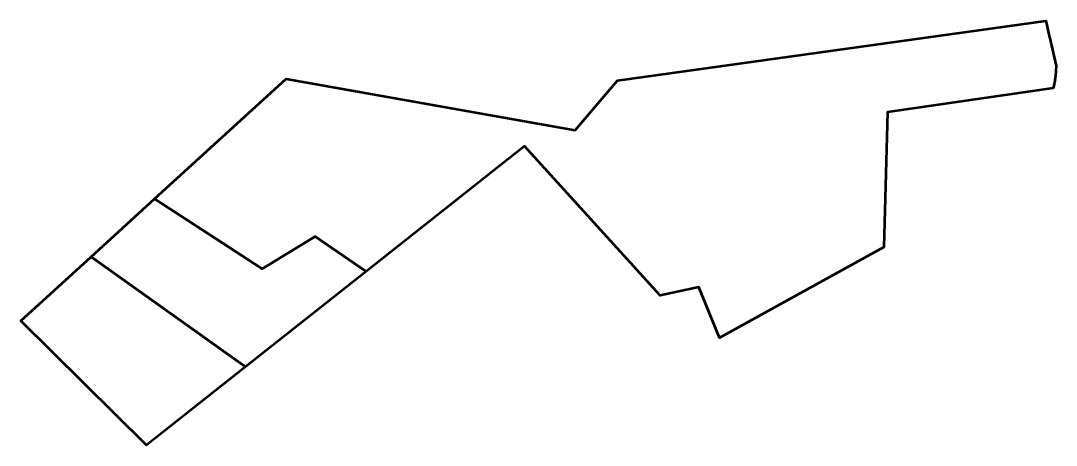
# Model space of a CAD drawing. Header units: metres. Extents: x 807454 to 807639, y 9157382 to 9157458.
import ezdxf

# ---------------------------------------------------------------- set-up
doc = ezdxf.new("R2010")
doc.units = ezdxf.units.M
doc.header["$MEASUREMENT"] = 0
doc.layers.add('2892-21011', color=1, linetype='Continuous')

msp = doc.modelspace()

# ---------------------------------------------------------------- linework, layer by layer
at = {"layer": '2892-21011', "color": 254, "lineweight": 53, "true_color": 0xcccccc}
msp.add_lwpolyline([(807478.28, 9157425.81), (807501.79, 9157447.25), (807553.3, 9157438.11), (807560.79, 9157446.96), (807637.17, 9157457.61), (807637.26, 9157457.11), (807637.73, 9157454.88), (807637.83, 9157454.72), (807639.03, 9157449.58), (807638.94, 9157448.73), (807638.93, 9157448.41), (807638.91, 9157447.92), (807638.85, 9157447.34), (807638.73, 9157446.49), (807638.48, 9157445.6), (807608.96, 9157441.27), (807608.27, 9157417.19), (807579.01, 9157401.04), (807575.29, 9157410.08), (807568.43, 9157408.58), (807544.24, 9157435.21), (807516.01, 9157412.86), (807506.93, 9157419.1), (807497.49, 9157413.36), (807490.46, 9157417.91)], close=True, dxfattribs=at)
at = {"layer": '2892-21011', "color": 3, "lineweight": 53, "true_color": 0x00ff00}
for points in [[(807478.28, 9157425.81), (807497.49, 9157413.36), (807506.93, 9157419.1), (807516.01, 9157412.86), (807494.52, 9157395.84), (807466.99, 9157415.51)], [(807466.99, 9157415.51), (807494.52, 9157395.84), (807476.88, 9157381.86), (807454.45, 9157404.07)]]:
    msp.add_lwpolyline(points, close=True, dxfattribs=at)

doc.saveas('drawing.dxf')
